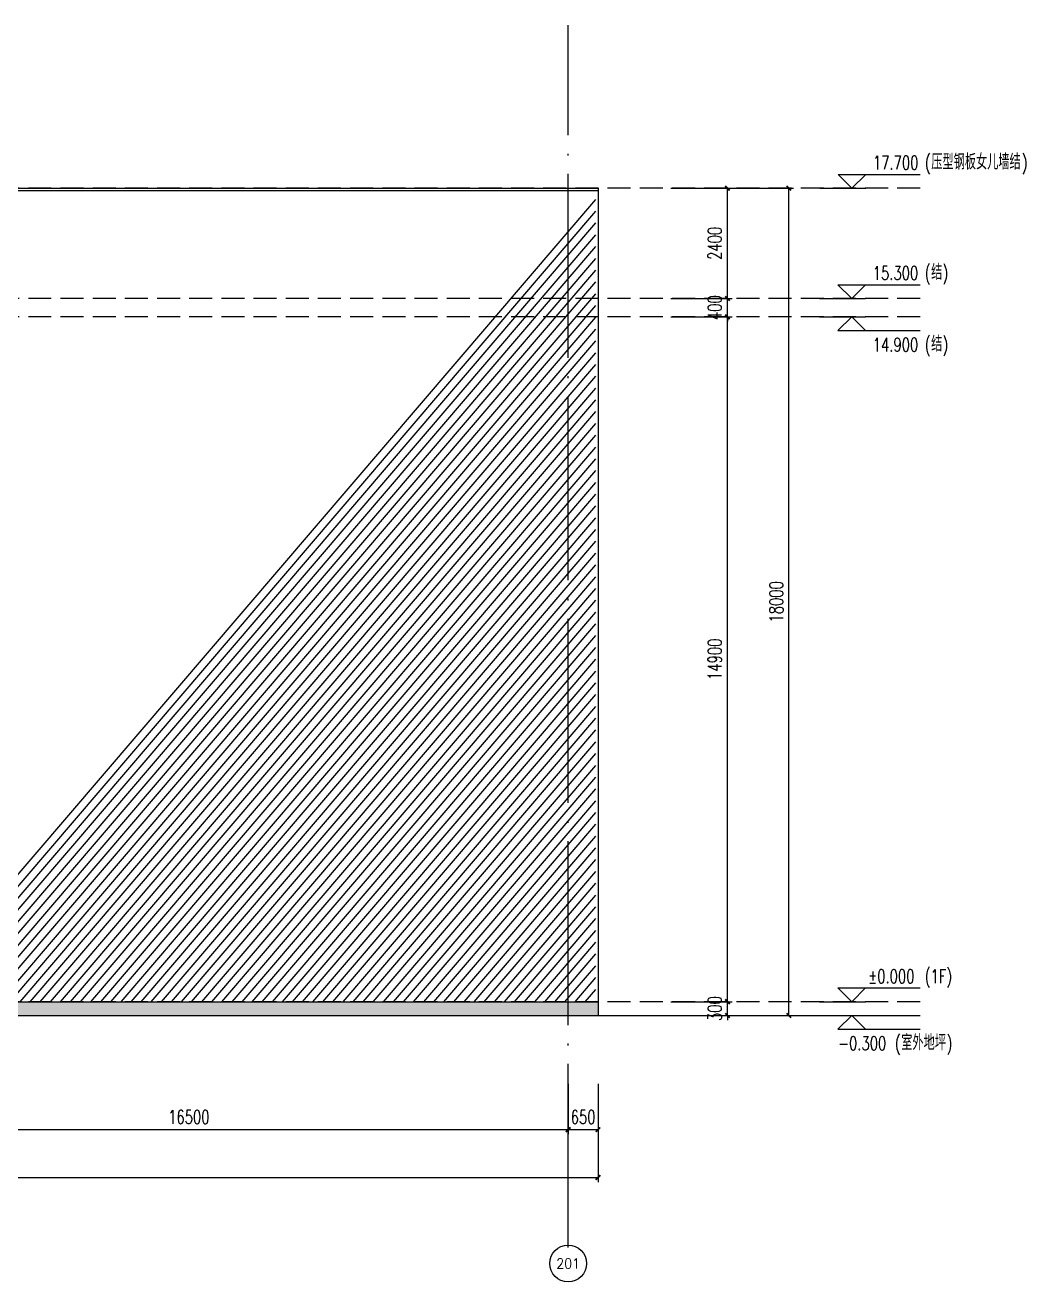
# Model space of a CAD drawing. Extents: x -4210259 to 293730, y -7499 to 868879.
# Drawn here: x -1165705 to -1143940, y 511142 to 538485 of the extents above; entities that cross this region are included whole.
import ezdxf
from ezdxf.enums import TextEntityAlignment as Align

# ---------------------------------------------------------------- set-up
doc = ezdxf.new("R2010")
doc.units = 0
doc.header["$LTSCALE"] = 1000
doc.header["$MEASUREMENT"] = 0
doc.linetypes.add('__DASH', pattern=[0.35, 0.25, -0.1])
doc.linetypes.add('DOTE', pattern=[2.4200000000000004, 2, -0.2, 0.02, -0.2])
doc.layers.get('Defpoints').update_dxf_attribs({"color": 210})
for name, color, linetype in [('A-AXIS-D', 1, 'Continuous'), ('A-AXIS-DOTE', 14, 'DOTE'), ('A-HATCH-2', 251, 'Continuous'), ('A-LIN-V', 9, 'Continuous'), ('AS-WALL', 40, 'Continuous'), ('DIM_ELEV', 3, 'Continuous'), ('PUB_TEXT', 7, 'Continuous')]:
    doc.layers.add(name, color=color, linetype=linetype)
doc.styles.add('_TCH_AXIS', font='COMPLEX', dxfattribs={"bigfont": 'GBCBIG'})
doc.styles.add('_TCH_DIM', font='SIMPLEX', dxfattribs={"bigfont": 'GBCBIG'})
doc.styles.add('_TCH_DIM_T3', font='SIMPLEX', dxfattribs={"width": 0.7058823529411765, "bigfont": 'GBCBIG'})
doc.styles.add('A-DIM_T3', font='SIMPLEX', dxfattribs={"width": 0.7058823529411765, "bigfont": 'GBCBIG'})
doc.dimstyles.new('_TCH_ARCH&&100', dxfattribs={"dimtxt": 297.5, "dimasz": 100, "dimexe": 100, "dimexo": 100, "dimgap": 126.25, "dimtad": 1, "dimdec": 0, "dimzin": 0, "dimdsep": 46, "dimtxsty": '_TCH_DIM_T3', "dimblk": 'ARCHTICK', "dimcen": 0.09, "dimclrt": 7, "dimazin": 2, "dimtfac": 1, "dimtdec": 0, "dimtix": 1, "dimtmove": 2, "dimatfit": 3, "dimfxl": 0, "dimtolj": 1, "dimtzin": 0, "dimarcsym": 0})
doc.dimstyles.new('A-DIM&&100', dxfattribs={"dimtxt": 297.5, "dimasz": 100, "dimexe": 100, "dimexo": 100, "dimgap": 126.25, "dimtad": 1, "dimdec": 0, "dimzin": 0, "dimdsep": 46, "dimtxsty": 'A-DIM_T3', "dimblk": 'ARCHTICK', "dimcen": 0.09, "dimclrt": 7, "dimazin": 2, "dimtfac": 1, "dimtdec": 0, "dimtix": 1, "dimtmove": 2, "dimatfit": 3, "dimfxl": 0, "dimtolj": 1, "dimtzin": 0, "dimarcsym": 0})

# ---------------------------------------------------------------- blocks, each defined once
blk = doc.blocks.new('_ArchTick')
at = {"color": 0, "linetype": 'ByBlock', "const_width": 0.4}
blk.add_lwpolyline([(-0.5, -0.5), (0.5, 0.5)], dxfattribs=at)
blk = doc.blocks.new('*D768')
at = {"layer": 'A-AXIS-D', "color": 0, "lineweight": -2}
for p, q in [((-1237045.000006844, 515450), (-1237045.000006844, 513313.3764944362)), ((-1153245.000007631, 515450), (-1153245.000007631, 513313.3764944362)), ((-1237045.000006844, 513413.3764944362), (-1153245.000007631, 513413.3764944362))]:
    blk.add_line(p, q, dxfattribs=at)
at = {"layer": 'Defpoints', "color": 0}
for p in [(-1237045.000006844, 515550), (-1153245.000007631, 515550), (-1153245.000007631, 513413.3764944362)]:
    blk.add_point(p, dxfattribs=at)
at = {"layer": 'A-AXIS-D', "color": 0, "lineweight": -2, "xscale": 100, "yscale": 100, "zscale": 100, "rotation": 180}
blk.add_blockref('_ArchTick', (-1237045.000006844, 513413.3764944362), dxfattribs=at)
at = {"layer": 'A-AXIS-D', "color": 0, "lineweight": -2, "xscale": 100, "yscale": 100, "zscale": 100}
blk.add_blockref('_ArchTick', (-1153245.000007631, 513413.3764944362), dxfattribs=at)
at = {"layer": 'A-AXIS-D', "color": 7, "insert": (-1195145.000007238, 513688.3764944362), "char_height": 297.5, "attachment_point": 5, "style": 'A-DIM_T3'}
blk.add_mtext('\\A1;83800', dxfattribs=at)
blk = doc.blocks.new('*D1076')
at = {"layer": 'A-AXIS-D', "color": 0, "lineweight": -2}
for p, q in [((-1150328.138714098, 534937.4520265253), (-1148994.805380765, 534937.4520265253)), ((-1149094.805380765, 516937.4520265248), (-1149094.805380765, 534937.4520265253)), ((-1150328.138714098, 516937.4520265248), (-1148994.805380765, 516937.4520265248))]:
    blk.add_line(p, q, dxfattribs=at)
at = {"layer": 'Defpoints', "color": 0}
for p in [(-1150428.138714098, 534937.4520265253), (-1149094.805380765, 534937.4520265253), (-1150428.138714098, 516937.4520265248)]:
    blk.add_point(p, dxfattribs=at)
at = {"layer": 'A-AXIS-D', "color": 0, "lineweight": -2, "xscale": 100, "yscale": 100, "zscale": 100}
for p, rotation in [((-1149094.805380765, 534937.4520265253), 90), ((-1149094.805380765, 516937.4520265248), 270)]:
    blk.add_blockref('_ArchTick', p, dxfattribs=dict(at, rotation=rotation))
at = {"layer": 'A-AXIS-D', "color": 7, "insert": (-1149369.805380764, 525937.4520265253), "char_height": 297.5, "attachment_point": 5, "rotation": 90, "style": '_TCH_DIM_T3'}
blk.add_mtext('\\A1;18000', dxfattribs=at)
blk = doc.blocks.new('*D1077')
at = {"layer": 'A-AXIS-D', "color": 0, "lineweight": -2}
for p, q in [((-1150429.805380766, 517237.4520265251), (-1150429.805380766, 517337.4520265251)), ((-1151663.138714099, 517237.4520265251), (-1150329.805380766, 517237.4520265251)), ((-1150429.805380766, 516937.4520265248), (-1150429.805380766, 517237.4520265251)), ((-1151663.138714099, 516937.4520265248), (-1150329.805380766, 516937.4520265248)), ((-1150429.805380766, 516937.4520265248), (-1150429.805380766, 516837.4520265248))]:
    blk.add_line(p, q, dxfattribs=at)
at = {"layer": 'Defpoints', "color": 0}
for p in [(-1151763.138714099, 517237.4520265251), (-1150429.805380766, 517237.4520265251), (-1151763.138714099, 516937.4520265248)]:
    blk.add_point(p, dxfattribs=at)
at = {"layer": 'A-AXIS-D', "color": 0, "lineweight": -2, "xscale": 100, "yscale": 100, "zscale": 100}
for p, rotation in [((-1150429.805380766, 517237.4520265251), 270), ((-1150429.805380766, 516937.4520265248), 90)]:
    blk.add_blockref('_ArchTick', p, dxfattribs=dict(at, rotation=rotation))
at = {"layer": 'A-AXIS-D', "color": 7, "insert": (-1150704.805380765, 517087.4520265251), "char_height": 297.5, "attachment_point": 5, "rotation": 90, "style": '_TCH_DIM_T3'}
blk.add_mtext('\\A1;300', dxfattribs=at)
blk = doc.blocks.new('*D1078')
at = {"layer": 'A-AXIS-D', "color": 0, "lineweight": -2}
for p, q in [((-1151663.138714099, 532137.4520265252), (-1150329.805380766, 532137.4520265252)), ((-1150429.805380765, 517237.4520265251), (-1150429.805380766, 532137.4520265252)), ((-1151663.138714099, 517237.4520265251), (-1150329.805380765, 517237.4520265251))]:
    blk.add_line(p, q, dxfattribs=at)
at = {"layer": 'Defpoints', "color": 0}
for p in [(-1151763.138714099, 532137.4520265252), (-1150429.805380766, 532137.4520265252), (-1151763.138714099, 517237.4520265251)]:
    blk.add_point(p, dxfattribs=at)
at = {"layer": 'A-AXIS-D', "color": 0, "lineweight": -2, "xscale": 100, "yscale": 100, "zscale": 100}
for p, rotation in [((-1150429.805380766, 532137.4520265252), 90), ((-1150429.805380765, 517237.4520265251), 270)]:
    blk.add_blockref('_ArchTick', p, dxfattribs=dict(at, rotation=rotation))
at = {"layer": 'A-AXIS-D', "color": 7, "insert": (-1150704.805380765, 524687.4520265254), "char_height": 297.5, "attachment_point": 5, "rotation": 90, "style": '_TCH_DIM_T3'}
blk.add_mtext('\\A1;14900', dxfattribs=at)
blk = doc.blocks.new('*D1079')
at = {"layer": 'A-AXIS-D', "color": 0, "lineweight": -2}
for p, q in [((-1151663.138714099, 532537.4520265252), (-1150329.805380766, 532537.4520265252)), ((-1150429.805380766, 532537.4520265252), (-1150429.805380766, 532637.4520265252)), ((-1150429.805380766, 532137.4520265252), (-1150429.805380766, 532537.4520265252)), ((-1151663.138714099, 532137.4520265252), (-1150329.805380766, 532137.4520265252)), ((-1150429.805380766, 532137.4520265252), (-1150429.805380766, 532037.4520265252))]:
    blk.add_line(p, q, dxfattribs=at)
at = {"layer": 'Defpoints', "color": 0}
for p in [(-1151763.138714099, 532537.4520265252), (-1150429.805380766, 532537.4520265252), (-1151763.138714099, 532137.4520265252)]:
    blk.add_point(p, dxfattribs=at)
at = {"layer": 'A-AXIS-D', "color": 0, "lineweight": -2, "xscale": 100, "yscale": 100, "zscale": 100}
for p, rotation in [((-1150429.805380766, 532537.4520265252), 270), ((-1150429.805380766, 532137.4520265252), 90)]:
    blk.add_blockref('_ArchTick', p, dxfattribs=dict(at, rotation=rotation))
at = {"layer": 'A-AXIS-D', "color": 7, "insert": (-1150704.805380765, 532337.4520265254), "char_height": 297.5, "attachment_point": 5, "rotation": 90, "style": '_TCH_DIM_T3'}
blk.add_mtext('\\A1;400', dxfattribs=at)
blk = doc.blocks.new('*D1080')
at = {"layer": 'A-AXIS-D', "color": 0, "lineweight": -2}
for p, q in [((-1151663.138714099, 534937.4520265253), (-1150329.805380766, 534937.4520265253)), ((-1150429.805380766, 532537.4520265252), (-1150429.805380766, 534937.4520265253)), ((-1151663.138714099, 532537.4520265252), (-1150329.805380766, 532537.4520265252))]:
    blk.add_line(p, q, dxfattribs=at)
at = {"layer": 'Defpoints', "color": 0}
for p in [(-1151763.138714099, 534937.4520265253), (-1150429.805380766, 534937.4520265253), (-1151763.138714099, 532537.4520265252)]:
    blk.add_point(p, dxfattribs=at)
at = {"layer": 'A-AXIS-D', "color": 0, "lineweight": -2, "xscale": 100, "yscale": 100, "zscale": 100}
for p, rotation in [((-1150429.805380766, 534937.4520265253), 90), ((-1150429.805380766, 532537.4520265252), 270)]:
    blk.add_blockref('_ArchTick', p, dxfattribs=dict(at, rotation=rotation))
at = {"layer": 'A-AXIS-D', "color": 7, "insert": (-1150704.805380765, 533737.4520265254), "char_height": 297.5, "attachment_point": 5, "rotation": 90, "style": '_TCH_DIM_T3'}
blk.add_mtext('\\A1;2400', dxfattribs=at)
blk = doc.blocks.new('*D1107')
at = {"layer": 'A-AXIS-D', "color": 0, "lineweight": -2}
for p, q in [((-1170395.000003817, 515450), (-1170395.000003817, 514353.3764944364)), ((-1153895.000003817, 515450), (-1153895.000003817, 514353.3764944364)), ((-1170395.000003817, 514453.3764944364), (-1153895.000003817, 514453.3764944364))]:
    blk.add_line(p, q, dxfattribs=at)
at = {"layer": 'Defpoints', "color": 0}
for p in [(-1170395.000003817, 515550), (-1153895.000003817, 515550), (-1153895.000003817, 514453.3764944364)]:
    blk.add_point(p, dxfattribs=at)
at = {"layer": 'A-AXIS-D', "color": 0, "lineweight": -2, "xscale": 100, "yscale": 100, "zscale": 100, "rotation": 180}
blk.add_blockref('_ArchTick', (-1170395.000003817, 514453.3764944364), dxfattribs=at)
at = {"layer": 'A-AXIS-D', "color": 0, "lineweight": -2, "xscale": 100, "yscale": 100, "zscale": 100}
blk.add_blockref('_ArchTick', (-1153895.000003817, 514453.3764944364), dxfattribs=at)
at = {"layer": 'A-AXIS-D', "color": 7, "insert": (-1162145.000003817, 514728.3764944364), "char_height": 297.5, "attachment_point": 5, "style": 'A-DIM_T3'}
blk.add_mtext('\\A1;16500', dxfattribs=at)
blk = doc.blocks.new('*D1108')
at = {"layer": 'A-AXIS-D', "color": 0, "lineweight": -2}
for p, q in [((-1153895.000003817, 515450), (-1153895.000003817, 514353.3764944364)), ((-1153245.000007632, 515450), (-1153245.000007632, 514353.3764944364)), ((-1153895.000003817, 514453.3764944364), (-1153245.000007632, 514453.3764944364))]:
    blk.add_line(p, q, dxfattribs=at)
at = {"layer": 'Defpoints', "color": 0}
for p in [(-1153895.000003817, 515550), (-1153245.000007632, 515550), (-1153245.000007632, 514453.3764944364)]:
    blk.add_point(p, dxfattribs=at)
at = {"layer": 'A-AXIS-D', "color": 0, "lineweight": -2, "xscale": 100, "yscale": 100, "zscale": 100, "rotation": 180}
blk.add_blockref('_ArchTick', (-1153895.000003817, 514453.3764944364), dxfattribs=at)
at = {"layer": 'A-AXIS-D', "color": 0, "lineweight": -2, "xscale": 100, "yscale": 100, "zscale": 100}
blk.add_blockref('_ArchTick', (-1153245.000007632, 514453.3764944364), dxfattribs=at)
at = {"layer": 'A-AXIS-D', "color": 7, "insert": (-1153570.000005724, 514728.3764944364), "char_height": 297.5, "attachment_point": 5, "style": 'A-DIM_T3'}
blk.add_mtext('\\A1;650', dxfattribs=at)

msp = doc.modelspace()

# ---------------------------------------------------------------- hatches: boundary and pattern name
at = {"layer": 'A-HATCH-2'}
h = msp.add_hatch(dxfattribs=at)
h.set_pattern_fill('ANSI31', color=256, scale=150, angle=45)
h.set_pattern_definition([(90, (-40599709381.00001, -3384804562.000004), (-238.125, -1.848892746611746e-30), [])])
h.paths.add_polyline_path([(-1168395.000003817, 517237.452026515), (-1153295.000007632, 517237.4520265151), (-1153295.000007632, 534887.4520265249), (-1168395.000003817, 534887.4520265249)])
h = msp.add_hatch(dxfattribs=at)
h.set_pattern_fill('ANSI38', color=256, scale=150)
h.set_pattern_definition([(45, (0, 0), (-168.3798022700466, 168.3798022700466), []), (135, (0, 0), (-505.1394068101398, 168.3798022700467), [595.3125, -357.1875])])
h.paths.add_polyline_path([(-1237045.000006844, 517237.4520265141), (-1153245.000007632, 517237.4520265141), (-1153245.000007632, 516937.4520265246), (-1237045.000006844, 516937.4520265246)])

# ---------------------------------------------------------------- linework, layer by layer
at = {"layer": 'A-AXIS-D'}
msp.add_circle((-1153895.000003817, 511541.7335466816), 400, dxfattribs=at)
at = {"layer": 'A-AXIS-DOTE', "ltscale": 2}
msp.add_line((-1153895.000003817, 511887.4520265246), (-1153895.000003817, 538485.0684404817), dxfattribs=at)
at = {"layer": 'A-AXIS-DOTE', "linetype": '__DASH', "ltscale": 2}
for p, q in [((-1146235.863044174, 534937.4520265249), (-1244054.136970301, 534937.4520265247)), ((-1146235.863044174, 532537.4520265249), (-1244054.136970301, 532537.4520265247)), ((-1146235.863044174, 532137.4520265249), (-1244054.136970301, 532137.4520265247)), ((-1146235.863044174, 517237.4520265153), (-1244054.136970301, 517237.452026514))]:
    msp.add_line(p, q, dxfattribs=at)
at = {"layer": 'A-LIN-V'}
for p, q in [((-1237045.000006844, 534937.4520265249), (-1153245.000007632, 534937.4520265249)), ((-1237045.000006844, 534887.4520265249), (-1153245.000007632, 534887.4520265249)), ((-1153245.000007632, 534937.4520265249), (-1153245.000007632, 516937.4520265246)), ((-1237045.000006844, 517237.4520265141), (-1153245.000007632, 517237.4520265152))]:
    msp.add_line(p, q, dxfattribs=at)
at = {"layer": 'AS-WALL'}
msp.add_line((-1244054.136970301, 516937.4520265245), (-1146235.863044174, 516937.4520265246), dxfattribs=at)
at = {"layer": 'DIM_ELEV'}
for p, q in [((-1147723.863044174, 534937.4520265249), (-1148023.863044174, 535237.4520265249)), ((-1148023.863044174, 535237.4520265249), (-1146235.863044174, 535237.4520265249)), ((-1147723.863044174, 534937.4520265249), (-1147423.863044174, 535237.4520265249)), ((-1148423.863044174, 534937.4520265249), (-1147423.863044174, 534937.4520265249)), ((-1147728.138714098, 532537.4520265249), (-1148028.138714098, 532837.4520265249)), ((-1148028.138714098, 532837.4520265249), (-1146240.138714098, 532837.4520265249)), ((-1147728.138714098, 532537.4520265249), (-1147428.138714098, 532837.4520265249)), ((-1148428.138714098, 532537.4520265249), (-1147428.138714098, 532537.4520265249)), ((-1148428.138714098, 532137.4520265249), (-1147428.138714098, 532137.4520265249)), ((-1147728.138714098, 532137.4520265249), (-1148028.138714098, 531837.4520265249)), ((-1147728.138714098, 532137.4520265249), (-1147428.138714098, 531837.4520265249)), ((-1148028.138714098, 531837.4520265249), (-1146240.138714098, 531837.4520265249)), ((-1147728.138714098, 517237.4520265246), (-1148028.138714098, 517537.4520265246)), ((-1148028.138714098, 517537.4520265246), (-1146240.138714098, 517537.4520265246)), ((-1147728.138714098, 517237.4520265246), (-1147428.138714098, 517537.4520265246)), ((-1148428.138714098, 517237.4520265246), (-1147428.138714098, 517237.4520265246)), ((-1148428.138714098, 516937.4520265246), (-1147428.138714098, 516937.4520265246)), ((-1147728.138714098, 516937.4520265246), (-1148028.138714098, 516637.4520265246)), ((-1147728.138714098, 516937.4520265246), (-1147428.138714098, 516637.4520265246)), ((-1148028.138714098, 516637.4520265246), (-1146240.138714098, 516637.4520265246))]:
    msp.add_line(p, q, dxfattribs=at)

# ---------------------------------------------------------------- texts
at = {"layer": 'PUB_TEXT', "style": '_TCH_DIM', "width": 0.7058823529411765}
for s, p in [('(', (-1146135.863044174, 535342.4520265249)), (')', (-1144029.905597365, 535342.4520265249)), ('17.700', (-1147265.863044174, 535342.4520265249)), ('15.300', (-1147270.138714098, 532942.4520265249)), ('(', (-1146140.138714098, 532942.4520265249)), (')', (-1145754.394033247, 532942.4520265249)), ('14.900', (-1147270.138714098, 531382.4520265249)), ('(', (-1146140.138714098, 531382.4520265249)), (')', (-1145754.394033247, 531382.4520265249)), ('%%P0.000', (-1147370.138714098, 517642.4520265246)), ('(1F)', (-1146140.138714098, 517642.4520265246)), ('(', (-1146790, 516182.4520265246)), (')', (-1145667.021276596, 516182.4520265246)), ('-0.300', (-1148020, 516182.4520265246))]:
    msp.add_text(s, height=297.5, dxfattribs=at).set_placement(p)
at = {"layer": 'PUB_TEXT', "style": '_TCH_DIM'}
for s, p in [('压型钢板女儿墙结', (-1145995.863044174, 535342.4520265249)), ('结', (-1146000.138714098, 532942.4520265249)), ('结', (-1146000.138714098, 531382.4520265249)), ('室外地坪', (-1146650, 516182.4520265246))]:
    msp.add_text(s, height=337.5886524822695, dxfattribs=at).set_placement(p)
at = {"layer": 'PUB_TEXT', "style": '_TCH_AXIS'}
msp.add_text('201', height=220.5948072043338, dxfattribs=at).set_placement((-1154152.360612222, 511431.4361430795), (-1153637.639395412, 511431.4361430795), align=Align.FIT)

# ---------------------------------------------------------------- dimensions: what is measured, and where the dimension line sits
at = {"layer": 'A-AXIS-D'}
for p1, p2, distance, picture, middle in [((-1151763.138714099, 532537.4520265249), (-1151763.138714099, 534937.452026525), -1333.333333333023, '*D1080', (-1150704.805380765, 533737.4520265254)), ((-1150428.138714098, 516937.4520265246), (-1150428.138714098, 534937.452026525), -1333.33333333279, '*D1076', (-1149369.805380764, 525937.4520265253)), ((-1151763.138714099, 532137.4520265249), (-1151763.138714099, 532537.4520265249), -1333.333333333023, '*D1079', (-1150704.805380765, 532337.4520265254)), ((-1151763.138714099, 517237.4520265249), (-1151763.138714099, 532137.4520265249), -1333.333333333023, '*D1078', (-1150704.805380765, 524687.4520265254)), ((-1151763.138714099, 516937.4520265246), (-1151763.138714099, 517237.4520265249), -1333.333333333023, '*D1077', (-1150704.805380765, 517087.4520265251))]:
    dim = msp.add_aligned_dim(p1=p1, p2=p2, distance=distance, dimstyle='_TCH_ARCH&&100', dxfattribs=at)
    dim.commit()
    dim.dimension.update_dxf_attribs({"geometry": picture, "text_midpoint": middle})
for base, p1, p2, picture, middle in [((-1153245.000007631, 513413.3764944362), (-1237045.000006844, 515550), (-1153245.000007631, 515550), '*D768', (-1195145.000007238, 513688.3764944362)), ((-1153895.000003817, 514453.3764944364), (-1170395.000003817, 515550), (-1153895.000003817, 515550), '*D1107', (-1162145.000003817, 514728.3764944364)), ((-1153245.000007632, 514453.3764944364), (-1153895.000003817, 515550), (-1153245.000007632, 515550), '*D1108', (-1153570.000005724, 514728.3764944364))]:
    dim = msp.add_linear_dim(base=base, p1=p1, p2=p2, angle=0, dimstyle='A-DIM&&100', override={"dimgap": 0}, dxfattribs=at)
    dim.commit()
    dim.dimension.update_dxf_attribs({"geometry": picture, "text_midpoint": middle, "dimtype": 129})

doc.saveas('drawing.dxf')
